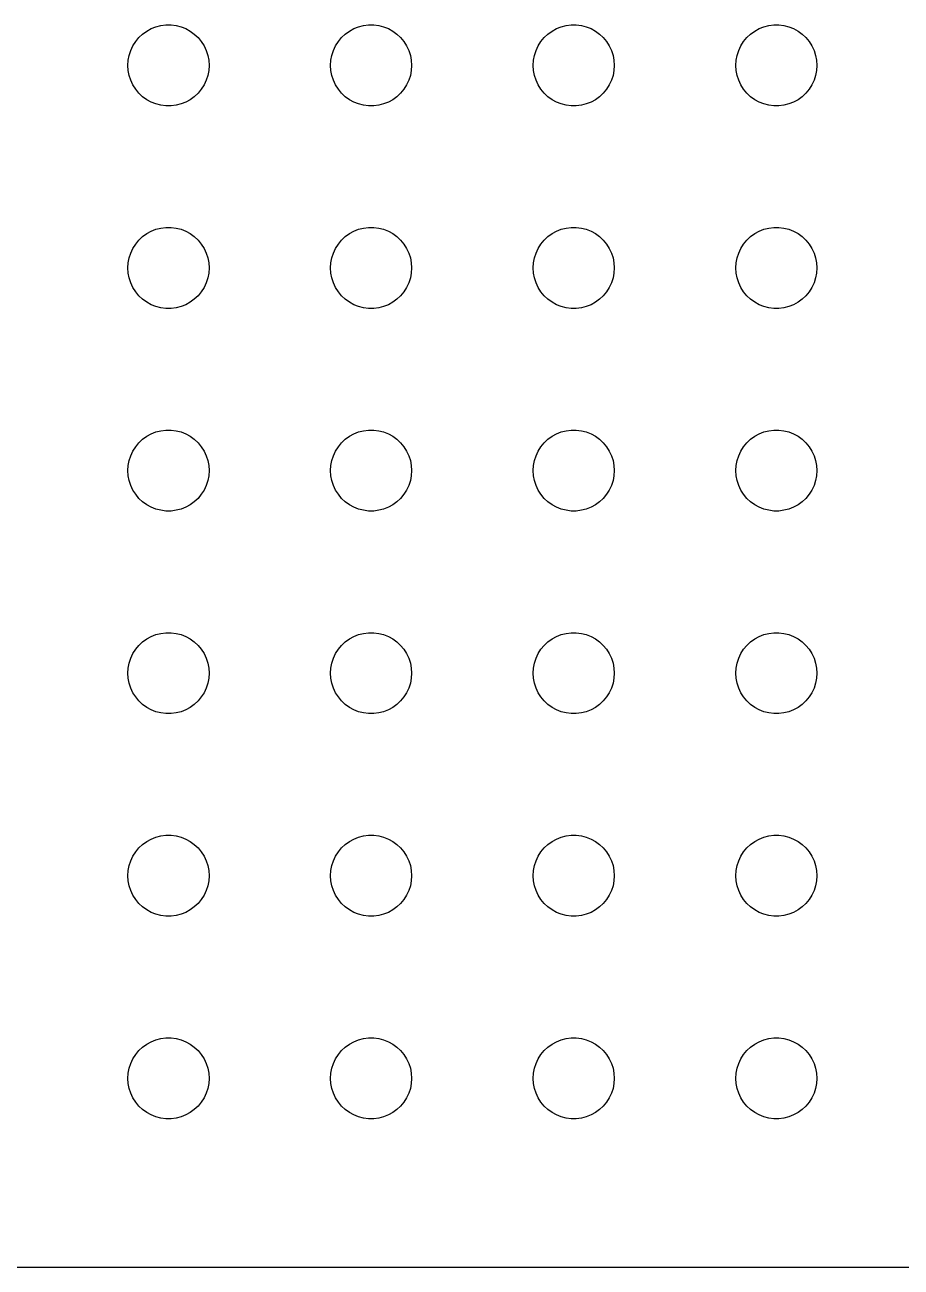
# Model space of a CAD drawing. Header units: metres. Extents: x -134 to 134, y 518 to 1078.
# Drawn here: x 32.18 to 64.62, y 974.01 to 1020 of the extents above; entities that cross this region are included whole.
import ezdxf

# ---------------------------------------------------------------- set-up
doc = ezdxf.new("R2010")
doc.units = ezdxf.units.M

msp = doc.modelspace()

# ---------------------------------------------------------------- linework, layer by layer
for p, q in [((36.4065, 1019.53), (36.5439, 1019.66)), ((36.5439, 1019.66), (36.6963, 1019.77)), ((36.6963, 1019.77), (36.8613, 1019.86)), ((36.8613, 1019.86), (37.0365, 1019.93)), ((37.0365, 1019.93), (37.2189, 1019.97)), ((37.2189, 1019.97), (37.4058, 1020)), ((37.4058, 1020), (37.5942, 1020)), ((37.5942, 1020), (37.7811, 1019.97)), ((37.7811, 1019.97), (37.9635, 1019.93)), ((37.9635, 1019.93), (38.1387, 1019.86)), ((38.1387, 1019.86), (38.3037, 1019.77)), ((38.3037, 1019.77), (38.4561, 1019.66)), ((38.4561, 1019.66), (38.5934, 1019.53)), ((43.9065, 1019.53), (44.0439, 1019.66)), ((44.0439, 1019.66), (44.1963, 1019.77)), ((44.1963, 1019.77), (44.3613, 1019.86)), ((44.3613, 1019.86), (44.5365, 1019.93)), ((44.5365, 1019.93), (44.7189, 1019.97)), ((44.7189, 1019.97), (44.9058, 1020)), ((44.9058, 1020), (45.0942, 1020)), ((45.0942, 1020), (45.2811, 1019.97)), ((45.2811, 1019.97), (45.4635, 1019.93)), ((45.4635, 1019.93), (45.6387, 1019.86)), ((45.6387, 1019.86), (45.8037, 1019.77)), ((45.8037, 1019.77), (45.9561, 1019.66)), ((45.9561, 1019.66), (46.0934, 1019.53)), ((51.4065, 1019.53), (51.5439, 1019.66)), ((51.5439, 1019.66), (51.6963, 1019.77)), ((51.6963, 1019.77), (51.8613, 1019.86)), ((51.8613, 1019.86), (52.0365, 1019.93)), ((52.0365, 1019.93), (52.2189, 1019.97)), ((52.2189, 1019.97), (52.4058, 1020)), ((52.4058, 1020), (52.5942, 1020)), ((52.5942, 1020), (52.7811, 1019.97)), ((52.7811, 1019.97), (52.9635, 1019.93)), ((52.9635, 1019.93), (53.1387, 1019.86)), ((53.1387, 1019.86), (53.3037, 1019.77)), ((53.3037, 1019.77), (53.4561, 1019.66)), ((53.4561, 1019.66), (53.5934, 1019.53)), ((58.9065, 1019.53), (59.0439, 1019.66)), ((59.0439, 1019.66), (59.1963, 1019.77)), ((59.1963, 1019.77), (59.3613, 1019.86)), ((59.3613, 1019.86), (59.5365, 1019.93)), ((59.5365, 1019.93), (59.7189, 1019.97)), ((59.7189, 1019.97), (59.9058, 1020)), ((59.9058, 1020), (60.0942, 1020)), ((60.0942, 1020), (60.2811, 1019.97)), ((60.2811, 1019.97), (60.4635, 1019.93)), ((60.4635, 1019.93), (60.6387, 1019.86)), ((60.6387, 1019.86), (60.8037, 1019.77)), ((60.8037, 1019.77), (60.9561, 1019.66)), ((60.9561, 1019.66), (61.0934, 1019.53)), ((36.1053, 1019.05), (36.1855, 1019.22)), ((36.1855, 1019.22), (36.2865, 1019.38)), ((36.2865, 1019.38), (36.4065, 1019.53)), ((38.5934, 1019.53), (38.7135, 1019.38)), ((38.7135, 1019.38), (38.8145, 1019.22)), ((38.8145, 1019.22), (38.8947, 1019.05)), ((43.6053, 1019.05), (43.6855, 1019.22)), ((43.6855, 1019.22), (43.7865, 1019.38)), ((43.7865, 1019.38), (43.9065, 1019.53)), ((46.0934, 1019.53), (46.2135, 1019.38)), ((46.2135, 1019.38), (46.3145, 1019.22)), ((46.3145, 1019.22), (46.3947, 1019.05)), ((51.1053, 1019.05), (51.1855, 1019.22)), ((51.1855, 1019.22), (51.2865, 1019.38)), ((51.2865, 1019.38), (51.4065, 1019.53)), ((53.5934, 1019.53), (53.7135, 1019.38)), ((53.7135, 1019.38), (53.8145, 1019.22)), ((53.8145, 1019.22), (53.8947, 1019.05)), ((58.6053, 1019.05), (58.6855, 1019.22)), ((58.6855, 1019.22), (58.7865, 1019.38)), ((58.7865, 1019.38), (58.9065, 1019.53)), ((61.0934, 1019.53), (61.2135, 1019.38)), ((61.2135, 1019.38), (61.3145, 1019.22)), ((61.3145, 1019.22), (61.3947, 1019.05)), ((36, 1018.5), (36.0118, 1018.69)), ((36.0118, 1018.69), (36.0471, 1018.87)), ((36.0471, 1018.87), (36.1053, 1019.05)), ((38.8947, 1019.05), (38.9529, 1018.87)), ((38.9529, 1018.87), (38.9882, 1018.69)), ((38.9882, 1018.69), (39, 1018.5)), ((43.5, 1018.5), (43.5118, 1018.69)), ((43.5118, 1018.69), (43.5471, 1018.87)), ((43.5471, 1018.87), (43.6053, 1019.05)), ((46.3947, 1019.05), (46.4529, 1018.87)), ((46.4529, 1018.87), (46.4882, 1018.69)), ((46.4882, 1018.69), (46.5, 1018.5)), ((51, 1018.5), (51.0118, 1018.69)), ((51.0118, 1018.69), (51.0471, 1018.87)), ((51.0471, 1018.87), (51.1053, 1019.05)), ((53.8947, 1019.05), (53.9529, 1018.87)), ((53.9529, 1018.87), (53.9882, 1018.69)), ((53.9882, 1018.69), (54, 1018.5)), ((58.5, 1018.5), (58.5118, 1018.69)), ((58.5118, 1018.69), (58.5471, 1018.87)), ((58.5471, 1018.87), (58.6053, 1019.05)), ((61.3947, 1019.05), (61.4529, 1018.87)), ((61.4529, 1018.87), (61.4882, 1018.69)), ((61.4882, 1018.69), (61.5, 1018.5)), ((36.0118, 1018.31), (36, 1018.5)), ((36.0471, 1018.13), (36.0118, 1018.31)), ((38.9882, 1018.31), (38.9529, 1018.13)), ((39, 1018.5), (38.9882, 1018.31)), ((43.5118, 1018.31), (43.5, 1018.5)), ((43.5471, 1018.13), (43.5118, 1018.31)), ((46.4882, 1018.31), (46.4529, 1018.13)), ((46.5, 1018.5), (46.4882, 1018.31)), ((51.0118, 1018.31), (51, 1018.5)), ((51.0471, 1018.13), (51.0118, 1018.31)), ((53.9882, 1018.31), (53.9529, 1018.13)), ((54, 1018.5), (53.9882, 1018.31)), ((58.5118, 1018.31), (58.5, 1018.5)), ((58.5471, 1018.13), (58.5118, 1018.31)), ((61.4882, 1018.31), (61.4529, 1018.13)), ((61.5, 1018.5), (61.4882, 1018.31)), ((36.1053, 1017.95), (36.0471, 1018.13)), ((36.1855, 1017.78), (36.1053, 1017.95)), ((36.2865, 1017.62), (36.1855, 1017.78)), ((38.8145, 1017.78), (38.7135, 1017.62)), ((38.8947, 1017.95), (38.8145, 1017.78)), ((38.9529, 1018.13), (38.8947, 1017.95)), ((43.6053, 1017.95), (43.5471, 1018.13)), ((43.6855, 1017.78), (43.6053, 1017.95)), ((43.7865, 1017.62), (43.6855, 1017.78)), ((46.3145, 1017.78), (46.2135, 1017.62)), ((46.3947, 1017.95), (46.3145, 1017.78)), ((46.4529, 1018.13), (46.3947, 1017.95)), ((51.1053, 1017.95), (51.0471, 1018.13)), ((51.1855, 1017.78), (51.1053, 1017.95)), ((51.2865, 1017.62), (51.1855, 1017.78)), ((53.8145, 1017.78), (53.7135, 1017.62)), ((53.8947, 1017.95), (53.8145, 1017.78)), ((53.9529, 1018.13), (53.8947, 1017.95)), ((58.6053, 1017.95), (58.5471, 1018.13)), ((58.6855, 1017.78), (58.6053, 1017.95)), ((58.7865, 1017.62), (58.6855, 1017.78)), ((61.3145, 1017.78), (61.2135, 1017.62)), ((61.3947, 1017.95), (61.3145, 1017.78)), ((61.4529, 1018.13), (61.3947, 1017.95)), ((36.4065, 1017.47), (36.2865, 1017.62)), ((36.5439, 1017.34), (36.4065, 1017.47)), ((36.6963, 1017.23), (36.5439, 1017.34)), ((38.4561, 1017.34), (38.3037, 1017.23)), ((38.5934, 1017.47), (38.4561, 1017.34)), ((38.7135, 1017.62), (38.5934, 1017.47)), ((43.9065, 1017.47), (43.7865, 1017.62)), ((44.0439, 1017.34), (43.9065, 1017.47)), ((44.1963, 1017.23), (44.0439, 1017.34)), ((45.9561, 1017.34), (45.8037, 1017.23)), ((46.0934, 1017.47), (45.9561, 1017.34)), ((46.2135, 1017.62), (46.0934, 1017.47)), ((51.4065, 1017.47), (51.2865, 1017.62)), ((51.5439, 1017.34), (51.4065, 1017.47)), ((51.6963, 1017.23), (51.5439, 1017.34)), ((53.4561, 1017.34), (53.3037, 1017.23)), ((53.5934, 1017.47), (53.4561, 1017.34)), ((53.7135, 1017.62), (53.5934, 1017.47)), ((58.9065, 1017.47), (58.7865, 1017.62)), ((59.0439, 1017.34), (58.9065, 1017.47)), ((59.1963, 1017.23), (59.0439, 1017.34)), ((60.9561, 1017.34), (60.8037, 1017.23)), ((61.0934, 1017.47), (60.9561, 1017.34)), ((61.2135, 1017.62), (61.0934, 1017.47)), ((36.8613, 1017.14), (36.6963, 1017.23)), ((37.0365, 1017.07), (36.8613, 1017.14)), ((37.2189, 1017.03), (37.0365, 1017.07)), ((37.4058, 1017), (37.2189, 1017.03)), ((37.5942, 1017), (37.4058, 1017)), ((37.7811, 1017.03), (37.5942, 1017)), ((37.9635, 1017.07), (37.7811, 1017.03)), ((38.1387, 1017.14), (37.9635, 1017.07)), ((38.3037, 1017.23), (38.1387, 1017.14)), ((44.3613, 1017.14), (44.1963, 1017.23)), ((44.5365, 1017.07), (44.3613, 1017.14)), ((44.7189, 1017.03), (44.5365, 1017.07)), ((44.9058, 1017), (44.7189, 1017.03)), ((45.0942, 1017), (44.9058, 1017)), ((45.2811, 1017.03), (45.0942, 1017)), ((45.4635, 1017.07), (45.2811, 1017.03)), ((45.6387, 1017.14), (45.4635, 1017.07)), ((45.8037, 1017.23), (45.6387, 1017.14)), ((51.8613, 1017.14), (51.6963, 1017.23)), ((52.0365, 1017.07), (51.8613, 1017.14)), ((52.2189, 1017.03), (52.0365, 1017.07)), ((52.4058, 1017), (52.2189, 1017.03)), ((52.5942, 1017), (52.4058, 1017)), ((52.7811, 1017.03), (52.5942, 1017)), ((52.9635, 1017.07), (52.7811, 1017.03)), ((53.1387, 1017.14), (52.9635, 1017.07)), ((53.3037, 1017.23), (53.1387, 1017.14)), ((59.3613, 1017.14), (59.1963, 1017.23)), ((59.5365, 1017.07), (59.3613, 1017.14)), ((59.7189, 1017.03), (59.5365, 1017.07)), ((59.9058, 1017), (59.7189, 1017.03)), ((60.0942, 1017), (59.9058, 1017)), ((60.2811, 1017.03), (60.0942, 1017)), ((60.4635, 1017.07), (60.2811, 1017.03)), ((60.6387, 1017.14), (60.4635, 1017.07)), ((60.8037, 1017.23), (60.6387, 1017.14)), ((36.5439, 1012.16), (36.6963, 1012.27)), ((36.6963, 1012.27), (36.8613, 1012.36)), ((36.8613, 1012.36), (37.0365, 1012.43)), ((37.0365, 1012.43), (37.2189, 1012.47)), ((37.2189, 1012.47), (37.4058, 1012.5)), ((37.4058, 1012.5), (37.5942, 1012.5)), ((37.5942, 1012.5), (37.7811, 1012.47)), ((37.7811, 1012.47), (37.9635, 1012.43)), ((37.9635, 1012.43), (38.1387, 1012.36)), ((38.1387, 1012.36), (38.3037, 1012.27)), ((38.3037, 1012.27), (38.4561, 1012.16)), ((44.0439, 1012.16), (44.1963, 1012.27)), ((44.1963, 1012.27), (44.3613, 1012.36)), ((44.3613, 1012.36), (44.5365, 1012.43)), ((44.5365, 1012.43), (44.7189, 1012.47)), ((44.7189, 1012.47), (44.9058, 1012.5)), ((44.9058, 1012.5), (45.0942, 1012.5)), ((45.0942, 1012.5), (45.2811, 1012.47)), ((45.2811, 1012.47), (45.4635, 1012.43)), ((45.4635, 1012.43), (45.6387, 1012.36)), ((45.6387, 1012.36), (45.8037, 1012.27)), ((45.8037, 1012.27), (45.9561, 1012.16)), ((51.5439, 1012.16), (51.6963, 1012.27)), ((51.6963, 1012.27), (51.8613, 1012.36)), ((51.8613, 1012.36), (52.0365, 1012.43)), ((52.0365, 1012.43), (52.2189, 1012.47)), ((52.2189, 1012.47), (52.4058, 1012.5)), ((52.4058, 1012.5), (52.5942, 1012.5)), ((52.5942, 1012.5), (52.7811, 1012.47)), ((52.7811, 1012.47), (52.9635, 1012.43)), ((52.9635, 1012.43), (53.1387, 1012.36)), ((53.1387, 1012.36), (53.3037, 1012.27)), ((53.3037, 1012.27), (53.4561, 1012.16)), ((59.0439, 1012.16), (59.1963, 1012.27)), ((59.1963, 1012.27), (59.3613, 1012.36)), ((59.3613, 1012.36), (59.5365, 1012.43)), ((59.5365, 1012.43), (59.7189, 1012.47)), ((59.7189, 1012.47), (59.9058, 1012.5)), ((59.9058, 1012.5), (60.0942, 1012.5)), ((60.0942, 1012.5), (60.2811, 1012.47)), ((60.2811, 1012.47), (60.4635, 1012.43)), ((60.4635, 1012.43), (60.6387, 1012.36)), ((60.6387, 1012.36), (60.8037, 1012.27)), ((60.8037, 1012.27), (60.9561, 1012.16)), ((36.1855, 1011.72), (36.2865, 1011.88)), ((36.2865, 1011.88), (36.4065, 1012.03)), ((36.4065, 1012.03), (36.5439, 1012.16)), ((38.4561, 1012.16), (38.5934, 1012.03)), ((38.5934, 1012.03), (38.7135, 1011.88)), ((38.7135, 1011.88), (38.8145, 1011.72)), ((43.6855, 1011.72), (43.7865, 1011.88)), ((43.7865, 1011.88), (43.9065, 1012.03)), ((43.9065, 1012.03), (44.0439, 1012.16)), ((45.9561, 1012.16), (46.0934, 1012.03)), ((46.0934, 1012.03), (46.2135, 1011.88)), ((46.2135, 1011.88), (46.3145, 1011.72)), ((51.1855, 1011.72), (51.2865, 1011.88)), ((51.2865, 1011.88), (51.4065, 1012.03)), ((51.4065, 1012.03), (51.5439, 1012.16)), ((53.4561, 1012.16), (53.5934, 1012.03)), ((53.5934, 1012.03), (53.7135, 1011.88)), ((53.7135, 1011.88), (53.8145, 1011.72)), ((58.6855, 1011.72), (58.7865, 1011.88)), ((58.7865, 1011.88), (58.9065, 1012.03)), ((58.9065, 1012.03), (59.0439, 1012.16)), ((60.9561, 1012.16), (61.0934, 1012.03)), ((61.0934, 1012.03), (61.2135, 1011.88)), ((61.2135, 1011.88), (61.3145, 1011.72)), ((36.0118, 1011.19), (36.0471, 1011.37)), ((36.0471, 1011.37), (36.1053, 1011.55)), ((36.1053, 1011.55), (36.1855, 1011.72)), ((38.8145, 1011.72), (38.8947, 1011.55)), ((38.8947, 1011.55), (38.9529, 1011.37)), ((38.9529, 1011.37), (38.9882, 1011.19)), ((43.5118, 1011.19), (43.5471, 1011.37)), ((43.5471, 1011.37), (43.6053, 1011.55)), ((43.6053, 1011.55), (43.6855, 1011.72)), ((46.3145, 1011.72), (46.3947, 1011.55)), ((46.3947, 1011.55), (46.4529, 1011.37)), ((46.4529, 1011.37), (46.4882, 1011.19)), ((51.0118, 1011.19), (51.0471, 1011.37)), ((51.0471, 1011.37), (51.1053, 1011.55)), ((51.1053, 1011.55), (51.1855, 1011.72)), ((53.8145, 1011.72), (53.8947, 1011.55)), ((53.8947, 1011.55), (53.9529, 1011.37)), ((53.9529, 1011.37), (53.9882, 1011.19)), ((58.5118, 1011.19), (58.5471, 1011.37)), ((58.5471, 1011.37), (58.6053, 1011.55)), ((58.6053, 1011.55), (58.6855, 1011.72)), ((61.3145, 1011.72), (61.3947, 1011.55)), ((61.3947, 1011.55), (61.4529, 1011.37)), ((61.4529, 1011.37), (61.4882, 1011.19)), ((36, 1011), (36.0118, 1011.19)), ((36.0118, 1010.81), (36, 1011)), ((38.9882, 1011.19), (39, 1011)), ((39, 1011), (38.9882, 1010.81)), ((43.5, 1011), (43.5118, 1011.19)), ((43.5118, 1010.81), (43.5, 1011)), ((46.4882, 1011.19), (46.5, 1011)), ((46.5, 1011), (46.4882, 1010.81)), ((51, 1011), (51.0118, 1011.19)), ((51.0118, 1010.81), (51, 1011)), ((53.9882, 1011.19), (54, 1011)), ((54, 1011), (53.9882, 1010.81)), ((58.5, 1011), (58.5118, 1011.19)), ((58.5118, 1010.81), (58.5, 1011)), ((61.4882, 1011.19), (61.5, 1011)), ((61.5, 1011), (61.4882, 1010.81)), ((36.0471, 1010.63), (36.0118, 1010.81)), ((36.1053, 1010.45), (36.0471, 1010.63)), ((36.1855, 1010.28), (36.1053, 1010.45)), ((38.8947, 1010.45), (38.8145, 1010.28)), ((38.9529, 1010.63), (38.8947, 1010.45)), ((38.9882, 1010.81), (38.9529, 1010.63)), ((43.5471, 1010.63), (43.5118, 1010.81)), ((43.6053, 1010.45), (43.5471, 1010.63)), ((43.6855, 1010.28), (43.6053, 1010.45)), ((46.3947, 1010.45), (46.3145, 1010.28)), ((46.4529, 1010.63), (46.3947, 1010.45)), ((46.4882, 1010.81), (46.4529, 1010.63)), ((51.0471, 1010.63), (51.0118, 1010.81)), ((51.1053, 1010.45), (51.0471, 1010.63)), ((51.1855, 1010.28), (51.1053, 1010.45)), ((53.8947, 1010.45), (53.8145, 1010.28)), ((53.9529, 1010.63), (53.8947, 1010.45)), ((53.9882, 1010.81), (53.9529, 1010.63)), ((58.5471, 1010.63), (58.5118, 1010.81)), ((58.6053, 1010.45), (58.5471, 1010.63)), ((58.6855, 1010.28), (58.6053, 1010.45)), ((61.3947, 1010.45), (61.3145, 1010.28)), ((61.4529, 1010.63), (61.3947, 1010.45)), ((61.4882, 1010.81), (61.4529, 1010.63)), ((36.2865, 1010.12), (36.1855, 1010.28)), ((36.4065, 1009.97), (36.2865, 1010.12)), ((36.5439, 1009.84), (36.4065, 1009.97)), ((38.5934, 1009.97), (38.4561, 1009.84)), ((38.7135, 1010.12), (38.5934, 1009.97)), ((38.8145, 1010.28), (38.7135, 1010.12)), ((43.7865, 1010.12), (43.6855, 1010.28)), ((43.9065, 1009.97), (43.7865, 1010.12)), ((44.0439, 1009.84), (43.9065, 1009.97)), ((46.0934, 1009.97), (45.9561, 1009.84)), ((46.2135, 1010.12), (46.0934, 1009.97)), ((46.3145, 1010.28), (46.2135, 1010.12)), ((51.2865, 1010.12), (51.1855, 1010.28)), ((51.4065, 1009.97), (51.2865, 1010.12)), ((51.5439, 1009.84), (51.4065, 1009.97)), ((53.5934, 1009.97), (53.4561, 1009.84)), ((53.7135, 1010.12), (53.5934, 1009.97)), ((53.8145, 1010.28), (53.7135, 1010.12)), ((58.7865, 1010.12), (58.6855, 1010.28)), ((58.9065, 1009.97), (58.7865, 1010.12)), ((59.0439, 1009.84), (58.9065, 1009.97)), ((61.0934, 1009.97), (60.9561, 1009.84)), ((61.2135, 1010.12), (61.0934, 1009.97)), ((61.3145, 1010.28), (61.2135, 1010.12)), ((36.6963, 1009.73), (36.5439, 1009.84)), ((36.8613, 1009.64), (36.6963, 1009.73)), ((37.0365, 1009.57), (36.8613, 1009.64)), ((37.2189, 1009.53), (37.0365, 1009.57)), ((37.4058, 1009.5), (37.2189, 1009.53)), ((37.5942, 1009.5), (37.4058, 1009.5)), ((37.7811, 1009.53), (37.5942, 1009.5)), ((37.9635, 1009.57), (37.7811, 1009.53)), ((38.1387, 1009.64), (37.9635, 1009.57)), ((38.3037, 1009.73), (38.1387, 1009.64)), ((38.4561, 1009.84), (38.3037, 1009.73)), ((44.1963, 1009.73), (44.0439, 1009.84)), ((44.3613, 1009.64), (44.1963, 1009.73)), ((44.5365, 1009.57), (44.3613, 1009.64)), ((44.7189, 1009.53), (44.5365, 1009.57)), ((44.9058, 1009.5), (44.7189, 1009.53)), ((45.0942, 1009.5), (44.9058, 1009.5)), ((45.2811, 1009.53), (45.0942, 1009.5)), ((45.4635, 1009.57), (45.2811, 1009.53)), ((45.6387, 1009.64), (45.4635, 1009.57)), ((45.8037, 1009.73), (45.6387, 1009.64)), ((45.9561, 1009.84), (45.8037, 1009.73)), ((51.6963, 1009.73), (51.5439, 1009.84)), ((51.8613, 1009.64), (51.6963, 1009.73)), ((52.0365, 1009.57), (51.8613, 1009.64)), ((52.2189, 1009.53), (52.0365, 1009.57)), ((52.4058, 1009.5), (52.2189, 1009.53)), ((52.5942, 1009.5), (52.4058, 1009.5)), ((52.7811, 1009.53), (52.5942, 1009.5)), ((52.9635, 1009.57), (52.7811, 1009.53)), ((53.1387, 1009.64), (52.9635, 1009.57)), ((53.3037, 1009.73), (53.1387, 1009.64)), ((53.4561, 1009.84), (53.3037, 1009.73)), ((59.1963, 1009.73), (59.0439, 1009.84)), ((59.3613, 1009.64), (59.1963, 1009.73)), ((59.5365, 1009.57), (59.3613, 1009.64)), ((59.7189, 1009.53), (59.5365, 1009.57)), ((59.9058, 1009.5), (59.7189, 1009.53)), ((60.0942, 1009.5), (59.9058, 1009.5)), ((60.2811, 1009.53), (60.0942, 1009.5)), ((60.4635, 1009.57), (60.2811, 1009.53)), ((60.6387, 1009.64), (60.4635, 1009.57)), ((60.8037, 1009.73), (60.6387, 1009.64)), ((60.9561, 1009.84), (60.8037, 1009.73)), ((36.8613, 1004.86), (37.0365, 1004.93)), ((37.0365, 1004.93), (37.2189, 1004.97)), ((37.2189, 1004.97), (37.4058, 1005)), ((37.4058, 1005), (37.5942, 1005)), ((37.5942, 1005), (37.7811, 1004.97)), ((37.7811, 1004.97), (37.9635, 1004.93)), ((37.9635, 1004.93), (38.1387, 1004.86)), ((44.3613, 1004.86), (44.5365, 1004.93)), ((44.5365, 1004.93), (44.7189, 1004.97)), ((44.7189, 1004.97), (44.9058, 1005)), ((44.9058, 1005), (45.0942, 1005)), ((45.0942, 1005), (45.2811, 1004.97)), ((45.2811, 1004.97), (45.4635, 1004.93)), ((45.4635, 1004.93), (45.6387, 1004.86)), ((51.8613, 1004.86), (52.0365, 1004.93)), ((52.0365, 1004.93), (52.2189, 1004.97)), ((52.2189, 1004.97), (52.4058, 1005)), ((52.4058, 1005), (52.5942, 1005)), ((52.5942, 1005), (52.7811, 1004.97)), ((52.7811, 1004.97), (52.9635, 1004.93)), ((52.9635, 1004.93), (53.1387, 1004.86)), ((59.3613, 1004.86), (59.5365, 1004.93)), ((59.5365, 1004.93), (59.7189, 1004.97)), ((59.7189, 1004.97), (59.9058, 1005)), ((59.9058, 1005), (60.0942, 1005)), ((60.0942, 1005), (60.2811, 1004.97)), ((60.2811, 1004.97), (60.4635, 1004.93)), ((60.4635, 1004.93), (60.6387, 1004.86)), ((36.2865, 1004.38), (36.4065, 1004.53)), ((36.4065, 1004.53), (36.5439, 1004.66)), ((36.5439, 1004.66), (36.6963, 1004.77)), ((36.6963, 1004.77), (36.8613, 1004.86)), ((38.1387, 1004.86), (38.3037, 1004.77)), ((38.3037, 1004.77), (38.4561, 1004.66)), ((38.4561, 1004.66), (38.5934, 1004.53)), ((38.5934, 1004.53), (38.7135, 1004.38)), ((43.7865, 1004.38), (43.9065, 1004.53)), ((43.9065, 1004.53), (44.0439, 1004.66)), ((44.0439, 1004.66), (44.1963, 1004.77)), ((44.1963, 1004.77), (44.3613, 1004.86)), ((45.6387, 1004.86), (45.8037, 1004.77)), ((45.8037, 1004.77), (45.9561, 1004.66)), ((45.9561, 1004.66), (46.0934, 1004.53)), ((46.0934, 1004.53), (46.2135, 1004.38)), ((51.2865, 1004.38), (51.4065, 1004.53)), ((51.4065, 1004.53), (51.5439, 1004.66)), ((51.5439, 1004.66), (51.6963, 1004.77)), ((51.6963, 1004.77), (51.8613, 1004.86)), ((53.1387, 1004.86), (53.3037, 1004.77)), ((53.3037, 1004.77), (53.4561, 1004.66)), ((53.4561, 1004.66), (53.5934, 1004.53)), ((53.5934, 1004.53), (53.7135, 1004.38)), ((58.7865, 1004.38), (58.9065, 1004.53)), ((58.9065, 1004.53), (59.0439, 1004.66)), ((59.0439, 1004.66), (59.1963, 1004.77)), ((59.1963, 1004.77), (59.3613, 1004.86)), ((60.6387, 1004.86), (60.8037, 1004.77)), ((60.8037, 1004.77), (60.9561, 1004.66)), ((60.9561, 1004.66), (61.0934, 1004.53)), ((61.0934, 1004.53), (61.2135, 1004.38)), ((36.0471, 1003.87), (36.1053, 1004.05)), ((36.1053, 1004.05), (36.1855, 1004.22)), ((36.1855, 1004.22), (36.2865, 1004.38)), ((38.7135, 1004.38), (38.8145, 1004.22)), ((38.8145, 1004.22), (38.8947, 1004.05)), ((38.8947, 1004.05), (38.9529, 1003.87)), ((43.5471, 1003.87), (43.6053, 1004.05)), ((43.6053, 1004.05), (43.6855, 1004.22)), ((43.6855, 1004.22), (43.7865, 1004.38)), ((46.2135, 1004.38), (46.3145, 1004.22)), ((46.3145, 1004.22), (46.3947, 1004.05)), ((46.3947, 1004.05), (46.4529, 1003.87)), ((51.0471, 1003.87), (51.1053, 1004.05)), ((51.1053, 1004.05), (51.1855, 1004.22)), ((51.1855, 1004.22), (51.2865, 1004.38)), ((53.7135, 1004.38), (53.8145, 1004.22)), ((53.8145, 1004.22), (53.8947, 1004.05)), ((53.8947, 1004.05), (53.9529, 1003.87)), ((58.5471, 1003.87), (58.6053, 1004.05)), ((58.6053, 1004.05), (58.6855, 1004.22)), ((58.6855, 1004.22), (58.7865, 1004.38)), ((61.2135, 1004.38), (61.3145, 1004.22)), ((61.3145, 1004.22), (61.3947, 1004.05)), ((61.3947, 1004.05), (61.4529, 1003.87)), ((36, 1003.5), (36.0118, 1003.69)), ((36.0118, 1003.69), (36.0471, 1003.87)), ((38.9529, 1003.87), (38.9882, 1003.69)), ((38.9882, 1003.69), (39, 1003.5)), ((43.5, 1003.5), (43.5118, 1003.69)), ((43.5118, 1003.69), (43.5471, 1003.87)), ((46.4529, 1003.87), (46.4882, 1003.69)), ((46.4882, 1003.69), (46.5, 1003.5)), ((51, 1003.5), (51.0118, 1003.69)), ((51.0118, 1003.69), (51.0471, 1003.87)), ((53.9529, 1003.87), (53.9882, 1003.69)), ((53.9882, 1003.69), (54, 1003.5)), ((58.5, 1003.5), (58.5118, 1003.69)), ((58.5118, 1003.69), (58.5471, 1003.87)), ((61.4529, 1003.87), (61.4882, 1003.69)), ((61.4882, 1003.69), (61.5, 1003.5)), ((36.0118, 1003.31), (36, 1003.5)), ((36.0471, 1003.13), (36.0118, 1003.31)), ((36.1053, 1002.95), (36.0471, 1003.13)), ((38.9529, 1003.13), (38.8947, 1002.95)), ((38.9882, 1003.31), (38.9529, 1003.13)), ((39, 1003.5), (38.9882, 1003.31)), ((43.5118, 1003.31), (43.5, 1003.5)), ((43.5471, 1003.13), (43.5118, 1003.31)), ((43.6053, 1002.95), (43.5471, 1003.13)), ((46.4529, 1003.13), (46.3947, 1002.95)), ((46.4882, 1003.31), (46.4529, 1003.13)), ((46.5, 1003.5), (46.4882, 1003.31)), ((51.0118, 1003.31), (51, 1003.5)), ((51.0471, 1003.13), (51.0118, 1003.31)), ((51.1053, 1002.95), (51.0471, 1003.13)), ((53.9529, 1003.13), (53.8947, 1002.95)), ((53.9882, 1003.31), (53.9529, 1003.13)), ((54, 1003.5), (53.9882, 1003.31)), ((58.5118, 1003.31), (58.5, 1003.5)), ((58.5471, 1003.13), (58.5118, 1003.31)), ((58.6053, 1002.95), (58.5471, 1003.13)), ((61.4529, 1003.13), (61.3947, 1002.95)), ((61.4882, 1003.31), (61.4529, 1003.13)), ((61.5, 1003.5), (61.4882, 1003.31)), ((36.1855, 1002.78), (36.1053, 1002.95)), ((36.2865, 1002.62), (36.1855, 1002.78)), ((36.4065, 1002.47), (36.2865, 1002.62)), ((38.7135, 1002.62), (38.5934, 1002.47)), ((38.8145, 1002.78), (38.7135, 1002.62)), ((38.8947, 1002.95), (38.8145, 1002.78)), ((43.6855, 1002.78), (43.6053, 1002.95)), ((43.7865, 1002.62), (43.6855, 1002.78)), ((43.9065, 1002.47), (43.7865, 1002.62)), ((46.2135, 1002.62), (46.0934, 1002.47)), ((46.3145, 1002.78), (46.2135, 1002.62)), ((46.3947, 1002.95), (46.3145, 1002.78)), ((51.1855, 1002.78), (51.1053, 1002.95)), ((51.2865, 1002.62), (51.1855, 1002.78)), ((51.4065, 1002.47), (51.2865, 1002.62)), ((53.7135, 1002.62), (53.5934, 1002.47)), ((53.8145, 1002.78), (53.7135, 1002.62)), ((53.8947, 1002.95), (53.8145, 1002.78)), ((58.6855, 1002.78), (58.6053, 1002.95)), ((58.7865, 1002.62), (58.6855, 1002.78)), ((58.9065, 1002.47), (58.7865, 1002.62)), ((61.2135, 1002.62), (61.0934, 1002.47)), ((61.3145, 1002.78), (61.2135, 1002.62)), ((61.3947, 1002.95), (61.3145, 1002.78)), ((36.5439, 1002.34), (36.4065, 1002.47)), ((36.6963, 1002.23), (36.5439, 1002.34)), ((36.8613, 1002.14), (36.6963, 1002.23)), ((37.0365, 1002.07), (36.8613, 1002.14)), ((38.1387, 1002.14), (37.9635, 1002.07)), ((38.3037, 1002.23), (38.1387, 1002.14)), ((38.4561, 1002.34), (38.3037, 1002.23)), ((38.5934, 1002.47), (38.4561, 1002.34)), ((44.0439, 1002.34), (43.9065, 1002.47)), ((44.1963, 1002.23), (44.0439, 1002.34)), ((44.3613, 1002.14), (44.1963, 1002.23)), ((44.5365, 1002.07), (44.3613, 1002.14)), ((45.6387, 1002.14), (45.4635, 1002.07)), ((45.8037, 1002.23), (45.6387, 1002.14)), ((45.9561, 1002.34), (45.8037, 1002.23)), ((46.0934, 1002.47), (45.9561, 1002.34)), ((51.5439, 1002.34), (51.4065, 1002.47)), ((51.6963, 1002.23), (51.5439, 1002.34)), ((51.8613, 1002.14), (51.6963, 1002.23)), ((52.0365, 1002.07), (51.8613, 1002.14)), ((53.1387, 1002.14), (52.9635, 1002.07)), ((53.3037, 1002.23), (53.1387, 1002.14)), ((53.4561, 1002.34), (53.3037, 1002.23)), ((53.5934, 1002.47), (53.4561, 1002.34)), ((59.0439, 1002.34), (58.9065, 1002.47)), ((59.1963, 1002.23), (59.0439, 1002.34)), ((59.3613, 1002.14), (59.1963, 1002.23)), ((59.5365, 1002.07), (59.3613, 1002.14)), ((60.6387, 1002.14), (60.4635, 1002.07)), ((60.8037, 1002.23), (60.6387, 1002.14)), ((60.9561, 1002.34), (60.8037, 1002.23)), ((61.0934, 1002.47), (60.9561, 1002.34)), ((37.2189, 1002.03), (37.0365, 1002.07)), ((37.4058, 1002), (37.2189, 1002.03)), ((37.5942, 1002), (37.4058, 1002)), ((37.7811, 1002.03), (37.5942, 1002)), ((37.9635, 1002.07), (37.7811, 1002.03)), ((44.7189, 1002.03), (44.5365, 1002.07)), ((44.9058, 1002), (44.7189, 1002.03)), ((45.0942, 1002), (44.9058, 1002)), ((45.2811, 1002.03), (45.0942, 1002)), ((45.4635, 1002.07), (45.2811, 1002.03)), ((52.2189, 1002.03), (52.0365, 1002.07)), ((52.4058, 1002), (52.2189, 1002.03)), ((52.5942, 1002), (52.4058, 1002)), ((52.7811, 1002.03), (52.5942, 1002)), ((52.9635, 1002.07), (52.7811, 1002.03)), ((59.7189, 1002.03), (59.5365, 1002.07)), ((59.9058, 1002), (59.7189, 1002.03)), ((60.0942, 1002), (59.9058, 1002)), ((60.2811, 1002.03), (60.0942, 1002)), ((60.4635, 1002.07), (60.2811, 1002.03)), ((36.4065, 997.027), (36.5439, 997.156)), ((36.5439, 997.156), (36.6963, 997.266)), ((36.6963, 997.266), (36.8613, 997.357)), ((36.8613, 997.357), (37.0365, 997.427)), ((37.0365, 997.427), (37.2189, 997.473)), ((37.2189, 997.473), (37.4058, 997.497)), ((37.4058, 997.497), (37.5942, 997.497)), ((37.5942, 997.497), (37.7811, 997.473)), ((37.7811, 997.473), (37.9635, 997.427)), ((37.9635, 997.427), (38.1387, 997.357)), ((38.1387, 997.357), (38.3037, 997.266)), ((38.3037, 997.266), (38.4561, 997.156)), ((38.4561, 997.156), (38.5934, 997.027)), ((43.9065, 997.027), (44.0439, 997.156)), ((44.0439, 997.156), (44.1963, 997.266)), ((44.1963, 997.266), (44.3613, 997.357)), ((44.3613, 997.357), (44.5365, 997.427)), ((44.5365, 997.427), (44.7189, 997.473)), ((44.7189, 997.473), (44.9058, 997.497)), ((44.9058, 997.497), (45.0942, 997.497)), ((45.0942, 997.497), (45.2811, 997.473)), ((45.2811, 997.473), (45.4635, 997.427)), ((45.4635, 997.427), (45.6387, 997.357)), ((45.6387, 997.357), (45.8037, 997.266)), ((45.8037, 997.266), (45.9561, 997.156)), ((45.9561, 997.156), (46.0934, 997.027)), ((51.4065, 997.027), (51.5439, 997.156)), ((51.5439, 997.156), (51.6963, 997.266)), ((51.6963, 997.266), (51.8613, 997.357)), ((51.8613, 997.357), (52.0365, 997.427)), ((52.0365, 997.427), (52.2189, 997.473)), ((52.2189, 997.473), (52.4058, 997.497)), ((52.4058, 997.497), (52.5942, 997.497)), ((52.5942, 997.497), (52.7811, 997.473)), ((52.7811, 997.473), (52.9635, 997.427)), ((52.9635, 997.427), (53.1387, 997.357)), ((53.1387, 997.357), (53.3037, 997.266)), ((53.3037, 997.266), (53.4561, 997.156)), ((53.4561, 997.156), (53.5934, 997.027)), ((58.9065, 997.027), (59.0439, 997.156)), ((59.0439, 997.156), (59.1963, 997.266)), ((59.1963, 997.266), (59.3613, 997.357)), ((59.3613, 997.357), (59.5365, 997.427)), ((59.5365, 997.427), (59.7189, 997.473)), ((59.7189, 997.473), (59.9058, 997.497)), ((59.9058, 997.497), (60.0942, 997.497)), ((60.0942, 997.497), (60.2811, 997.473)), ((60.2811, 997.473), (60.4635, 997.427)), ((60.4635, 997.427), (60.6387, 997.357)), ((60.6387, 997.357), (60.8037, 997.266)), ((60.8037, 997.266), (60.9561, 997.156)), ((60.9561, 997.156), (61.0934, 997.027)), ((36.1053, 996.552), (36.1855, 996.723)), ((36.1855, 996.723), (36.2865, 996.882)), ((36.2865, 996.882), (36.4065, 997.027)), ((38.5934, 997.027), (38.7135, 996.882)), ((38.7135, 996.882), (38.8145, 996.723)), ((38.8145, 996.723), (38.8947, 996.552)), ((43.6053, 996.552), (43.6855, 996.723)), ((43.6855, 996.723), (43.7865, 996.882)), ((43.7865, 996.882), (43.9065, 997.027)), ((46.0934, 997.027), (46.2135, 996.882)), ((46.2135, 996.882), (46.3145, 996.723)), ((46.3145, 996.723), (46.3947, 996.552)), ((51.1053, 996.552), (51.1855, 996.723)), ((51.1855, 996.723), (51.2865, 996.882)), ((51.2865, 996.882), (51.4065, 997.027)), ((53.5934, 997.027), (53.7135, 996.882)), ((53.7135, 996.882), (53.8145, 996.723)), ((53.8145, 996.723), (53.8947, 996.552)), ((58.6053, 996.552), (58.6855, 996.723)), ((58.6855, 996.723), (58.7865, 996.882)), ((58.7865, 996.882), (58.9065, 997.027)), ((61.0934, 997.027), (61.2135, 996.882)), ((61.2135, 996.882), (61.3145, 996.723)), ((61.3145, 996.723), (61.3947, 996.552)), ((36, 996), (36.0118, 996.188)), ((36.0118, 996.188), (36.0471, 996.373)), ((36.0471, 996.373), (36.1053, 996.552)), ((38.8947, 996.552), (38.9529, 996.373)), ((38.9529, 996.373), (38.9882, 996.188)), ((38.9882, 996.188), (39, 996)), ((43.5, 996), (43.5118, 996.188)), ((43.5118, 996.188), (43.5471, 996.373)), ((43.5471, 996.373), (43.6053, 996.552)), ((46.3947, 996.552), (46.4529, 996.373)), ((46.4529, 996.373), (46.4882, 996.188)), ((46.4882, 996.188), (46.5, 996)), ((51, 996), (51.0118, 996.188)), ((51.0118, 996.188), (51.0471, 996.373)), ((51.0471, 996.373), (51.1053, 996.552)), ((53.8947, 996.552), (53.9529, 996.373)), ((53.9529, 996.373), (53.9882, 996.188)), ((53.9882, 996.188), (54, 996)), ((58.5, 996), (58.5118, 996.188)), ((58.5118, 996.188), (58.5471, 996.373)), ((58.5471, 996.373), (58.6053, 996.552)), ((61.3947, 996.552), (61.4529, 996.373)), ((61.4529, 996.373), (61.4882, 996.188)), ((61.4882, 996.188), (61.5, 996)), ((36.0118, 995.812), (36, 996)), ((36.0471, 995.627), (36.0118, 995.812)), ((38.9882, 995.812), (38.9529, 995.627)), ((39, 996), (38.9882, 995.812)), ((43.5118, 995.812), (43.5, 996)), ((43.5471, 995.627), (43.5118, 995.812)), ((46.4882, 995.812), (46.4529, 995.627)), ((46.5, 996), (46.4882, 995.812)), ((51.0118, 995.812), (51, 996)), ((51.0471, 995.627), (51.0118, 995.812)), ((53.9882, 995.812), (53.9529, 995.627)), ((54, 996), (53.9882, 995.812)), ((58.5118, 995.812), (58.5, 996)), ((58.5471, 995.627), (58.5118, 995.812)), ((61.4882, 995.812), (61.4529, 995.627)), ((61.5, 996), (61.4882, 995.812)), ((36.1053, 995.448), (36.0471, 995.627)), ((36.1855, 995.277), (36.1053, 995.448)), ((36.2865, 995.118), (36.1855, 995.277)), ((38.8145, 995.277), (38.7135, 995.118)), ((38.8947, 995.448), (38.8145, 995.277)), ((38.9529, 995.627), (38.8947, 995.448)), ((43.6053, 995.448), (43.5471, 995.627)), ((43.6855, 995.277), (43.6053, 995.448)), ((43.7865, 995.118), (43.6855, 995.277)), ((46.3145, 995.277), (46.2135, 995.118)), ((46.3947, 995.448), (46.3145, 995.277)), ((46.4529, 995.627), (46.3947, 995.448)), ((51.1053, 995.448), (51.0471, 995.627)), ((51.1855, 995.277), (51.1053, 995.448)), ((51.2865, 995.118), (51.1855, 995.277)), ((53.8145, 995.277), (53.7135, 995.118)), ((53.8947, 995.448), (53.8145, 995.277)), ((53.9529, 995.627), (53.8947, 995.448)), ((58.6053, 995.448), (58.5471, 995.627)), ((58.6855, 995.277), (58.6053, 995.448)), ((58.7865, 995.118), (58.6855, 995.277)), ((61.3145, 995.277), (61.2135, 995.118)), ((61.3947, 995.448), (61.3145, 995.277)), ((61.4529, 995.627), (61.3947, 995.448)), ((36.4065, 994.973), (36.2865, 995.118)), ((36.5439, 994.844), (36.4065, 994.973)), ((36.6963, 994.734), (36.5439, 994.844)), ((38.4561, 994.844), (38.3037, 994.734)), ((38.5934, 994.973), (38.4561, 994.844)), ((38.7135, 995.118), (38.5934, 994.973)), ((43.9065, 994.973), (43.7865, 995.118)), ((44.0439, 994.844), (43.9065, 994.973)), ((44.1963, 994.734), (44.0439, 994.844)), ((45.9561, 994.844), (45.8037, 994.734)), ((46.0934, 994.973), (45.9561, 994.844)), ((46.2135, 995.118), (46.0934, 994.973)), ((51.4065, 994.973), (51.2865, 995.118)), ((51.5439, 994.844), (51.4065, 994.973)), ((51.6963, 994.734), (51.5439, 994.844)), ((53.4561, 994.844), (53.3037, 994.734)), ((53.5934, 994.973), (53.4561, 994.844)), ((53.7135, 995.118), (53.5934, 994.973)), ((58.9065, 994.973), (58.7865, 995.118)), ((59.0439, 994.844), (58.9065, 994.973)), ((59.1963, 994.734), (59.0439, 994.844)), ((60.9561, 994.844), (60.8037, 994.734)), ((61.0934, 994.973), (60.9561, 994.844)), ((61.2135, 995.118), (61.0934, 994.973)), ((36.8613, 994.643), (36.6963, 994.734)), ((37.0365, 994.573), (36.8613, 994.643)), ((37.2189, 994.527), (37.0365, 994.573)), ((37.4058, 994.503), (37.2189, 994.527)), ((37.5942, 994.503), (37.4058, 994.503)), ((37.7811, 994.527), (37.5942, 994.503)), ((37.9635, 994.573), (37.7811, 994.527)), ((38.1387, 994.643), (37.9635, 994.573)), ((38.3037, 994.734), (38.1387, 994.643)), ((44.3613, 994.643), (44.1963, 994.734)), ((44.5365, 994.573), (44.3613, 994.643)), ((44.7189, 994.527), (44.5365, 994.573)), ((44.9058, 994.503), (44.7189, 994.527)), ((45.0942, 994.503), (44.9058, 994.503)), ((45.2811, 994.527), (45.0942, 994.503)), ((45.4635, 994.573), (45.2811, 994.527)), ((45.6387, 994.643), (45.4635, 994.573)), ((45.8037, 994.734), (45.6387, 994.643)), ((51.8613, 994.643), (51.6963, 994.734)), ((52.0365, 994.573), (51.8613, 994.643)), ((52.2189, 994.527), (52.0365, 994.573)), ((52.4058, 994.503), (52.2189, 994.527)), ((52.5942, 994.503), (52.4058, 994.503)), ((52.7811, 994.527), (52.5942, 994.503)), ((52.9635, 994.573), (52.7811, 994.527)), ((53.1387, 994.643), (52.9635, 994.573)), ((53.3037, 994.734), (53.1387, 994.643)), ((59.3613, 994.643), (59.1963, 994.734)), ((59.5365, 994.573), (59.3613, 994.643)), ((59.7189, 994.527), (59.5365, 994.573)), ((59.9058, 994.503), (59.7189, 994.527)), ((60.0942, 994.503), (59.9058, 994.503)), ((60.2811, 994.527), (60.0942, 994.503)), ((60.4635, 994.573), (60.2811, 994.527)), ((60.6387, 994.643), (60.4635, 994.573)), ((60.8037, 994.734), (60.6387, 994.643)), ((36.5439, 989.656), (36.6963, 989.766)), ((36.6963, 989.766), (36.8613, 989.857)), ((36.8613, 989.857), (37.0365, 989.927)), ((37.0365, 989.927), (37.2189, 989.973)), ((37.2189, 989.973), (37.4058, 989.997)), ((37.4058, 989.997), (37.5942, 989.997)), ((37.5942, 989.997), (37.7811, 989.973)), ((37.7811, 989.973), (37.9635, 989.927)), ((37.9635, 989.927), (38.1387, 989.857)), ((38.1387, 989.857), (38.3037, 989.766)), ((38.3037, 989.766), (38.4561, 989.656)), ((44.0439, 989.656), (44.1963, 989.766)), ((44.1963, 989.766), (44.3613, 989.857)), ((44.3613, 989.857), (44.5365, 989.927)), ((44.5365, 989.927), (44.7189, 989.973)), ((44.7189, 989.973), (44.9058, 989.997)), ((44.9058, 989.997), (45.0942, 989.997)), ((45.0942, 989.997), (45.2811, 989.973)), ((45.2811, 989.973), (45.4635, 989.927)), ((45.4635, 989.927), (45.6387, 989.857)), ((45.6387, 989.857), (45.8037, 989.766)), ((45.8037, 989.766), (45.9561, 989.656)), ((51.5439, 989.656), (51.6963, 989.766)), ((51.6963, 989.766), (51.8613, 989.857)), ((51.8613, 989.857), (52.0365, 989.927)), ((52.0365, 989.927), (52.2189, 989.973)), ((52.2189, 989.973), (52.4058, 989.997)), ((52.4058, 989.997), (52.5942, 989.997)), ((52.5942, 989.997), (52.7811, 989.973)), ((52.7811, 989.973), (52.9635, 989.927)), ((52.9635, 989.927), (53.1387, 989.857)), ((53.1387, 989.857), (53.3037, 989.766)), ((53.3037, 989.766), (53.4561, 989.656)), ((59.0439, 989.656), (59.1963, 989.766)), ((59.1963, 989.766), (59.3613, 989.857)), ((59.3613, 989.857), (59.5365, 989.927)), ((59.5365, 989.927), (59.7189, 989.973)), ((59.7189, 989.973), (59.9058, 989.997)), ((59.9058, 989.997), (60.0942, 989.997)), ((60.0942, 989.997), (60.2811, 989.973)), ((60.2811, 989.973), (60.4635, 989.927)), ((60.4635, 989.927), (60.6387, 989.857)), ((60.6387, 989.857), (60.8037, 989.766)), ((60.8037, 989.766), (60.9561, 989.656)), ((36.1855, 989.223), (36.2865, 989.382)), ((36.2865, 989.382), (36.4065, 989.527)), ((36.4065, 989.527), (36.5439, 989.656)), ((38.4561, 989.656), (38.5934, 989.527)), ((38.5934, 989.527), (38.7135, 989.382)), ((38.7135, 989.382), (38.8145, 989.223)), ((43.6855, 989.223), (43.7865, 989.382)), ((43.7865, 989.382), (43.9065, 989.527)), ((43.9065, 989.527), (44.0439, 989.656)), ((45.9561, 989.656), (46.0934, 989.527)), ((46.0934, 989.527), (46.2135, 989.382)), ((46.2135, 989.382), (46.3145, 989.223)), ((51.1855, 989.223), (51.2865, 989.382)), ((51.2865, 989.382), (51.4065, 989.527)), ((51.4065, 989.527), (51.5439, 989.656)), ((53.4561, 989.656), (53.5934, 989.527)), ((53.5934, 989.527), (53.7135, 989.382)), ((53.7135, 989.382), (53.8145, 989.223)), ((58.6855, 989.223), (58.7865, 989.382)), ((58.7865, 989.382), (58.9065, 989.527)), ((58.9065, 989.527), (59.0439, 989.656)), ((60.9561, 989.656), (61.0934, 989.527)), ((61.0934, 989.527), (61.2135, 989.382)), ((61.2135, 989.382), (61.3145, 989.223)), ((36.0118, 988.688), (36.0471, 988.873)), ((36.0471, 988.873), (36.1053, 989.052)), ((36.1053, 989.052), (36.1855, 989.223)), ((38.8145, 989.223), (38.8947, 989.052)), ((38.8947, 989.052), (38.9529, 988.873)), ((38.9529, 988.873), (38.9882, 988.688)), ((43.5118, 988.688), (43.5471, 988.873)), ((43.5471, 988.873), (43.6053, 989.052)), ((43.6053, 989.052), (43.6855, 989.223)), ((46.3145, 989.223), (46.3947, 989.052)), ((46.3947, 989.052), (46.4529, 988.873)), ((46.4529, 988.873), (46.4882, 988.688)), ((51.0118, 988.688), (51.0471, 988.873)), ((51.0471, 988.873), (51.1053, 989.052)), ((51.1053, 989.052), (51.1855, 989.223)), ((53.8145, 989.223), (53.8947, 989.052)), ((53.8947, 989.052), (53.9529, 988.873)), ((53.9529, 988.873), (53.9882, 988.688)), ((58.5118, 988.688), (58.5471, 988.873)), ((58.5471, 988.873), (58.6053, 989.052)), ((58.6053, 989.052), (58.6855, 989.223)), ((61.3145, 989.223), (61.3947, 989.052)), ((61.3947, 989.052), (61.4529, 988.873)), ((61.4529, 988.873), (61.4882, 988.688)), ((36, 988.5), (36.0118, 988.688)), ((36.0118, 988.312), (36, 988.5)), ((38.9882, 988.688), (39, 988.5)), ((39, 988.5), (38.9882, 988.312)), ((43.5, 988.5), (43.5118, 988.688)), ((43.5118, 988.312), (43.5, 988.5)), ((46.4882, 988.688), (46.5, 988.5)), ((46.5, 988.5), (46.4882, 988.312)), ((51, 988.5), (51.0118, 988.688)), ((51.0118, 988.312), (51, 988.5)), ((53.9882, 988.688), (54, 988.5)), ((54, 988.5), (53.9882, 988.312)), ((58.5, 988.5), (58.5118, 988.688)), ((58.5118, 988.312), (58.5, 988.5)), ((61.4882, 988.688), (61.5, 988.5)), ((61.5, 988.5), (61.4882, 988.312)), ((36.0471, 988.127), (36.0118, 988.312)), ((36.1053, 987.948), (36.0471, 988.127)), ((36.1855, 987.777), (36.1053, 987.948)), ((38.8947, 987.948), (38.8145, 987.777)), ((38.9529, 988.127), (38.8947, 987.948)), ((38.9882, 988.312), (38.9529, 988.127)), ((43.5471, 988.127), (43.5118, 988.312)), ((43.6053, 987.948), (43.5471, 988.127)), ((43.6855, 987.777), (43.6053, 987.948)), ((46.3947, 987.948), (46.3145, 987.777)), ((46.4529, 988.127), (46.3947, 987.948)), ((46.4882, 988.312), (46.4529, 988.127)), ((51.0471, 988.127), (51.0118, 988.312)), ((51.1053, 987.948), (51.0471, 988.127)), ((51.1855, 987.777), (51.1053, 987.948)), ((53.8947, 987.948), (53.8145, 987.777)), ((53.9529, 988.127), (53.8947, 987.948)), ((53.9882, 988.312), (53.9529, 988.127)), ((58.5471, 988.127), (58.5118, 988.312)), ((58.6053, 987.948), (58.5471, 988.127)), ((58.6855, 987.777), (58.6053, 987.948)), ((61.3947, 987.948), (61.3145, 987.777)), ((61.4529, 988.127), (61.3947, 987.948)), ((61.4882, 988.312), (61.4529, 988.127)), ((36.2865, 987.618), (36.1855, 987.777)), ((36.4065, 987.473), (36.2865, 987.618)), ((36.5439, 987.344), (36.4065, 987.473)), ((38.5934, 987.473), (38.4561, 987.344)), ((38.7135, 987.618), (38.5934, 987.473)), ((38.8145, 987.777), (38.7135, 987.618)), ((43.7865, 987.618), (43.6855, 987.777)), ((43.9065, 987.473), (43.7865, 987.618)), ((44.0439, 987.344), (43.9065, 987.473)), ((46.0934, 987.473), (45.9561, 987.344)), ((46.2135, 987.618), (46.0934, 987.473)), ((46.3145, 987.777), (46.2135, 987.618)), ((51.2865, 987.618), (51.1855, 987.777)), ((51.4065, 987.473), (51.2865, 987.618)), ((51.5439, 987.344), (51.4065, 987.473)), ((53.5934, 987.473), (53.4561, 987.344)), ((53.7135, 987.618), (53.5934, 987.473)), ((53.8145, 987.777), (53.7135, 987.618)), ((58.7865, 987.618), (58.6855, 987.777)), ((58.9065, 987.473), (58.7865, 987.618)), ((59.0439, 987.344), (58.9065, 987.473)), ((61.0934, 987.473), (60.9561, 987.344)), ((61.2135, 987.618), (61.0934, 987.473)), ((61.3145, 987.777), (61.2135, 987.618)), ((36.6963, 987.234), (36.5439, 987.344)), ((36.8613, 987.143), (36.6963, 987.234)), ((37.0365, 987.073), (36.8613, 987.143)), ((37.2189, 987.027), (37.0365, 987.073)), ((37.4058, 987.003), (37.2189, 987.027)), ((37.5942, 987.003), (37.4058, 987.003)), ((37.7811, 987.027), (37.5942, 987.003)), ((37.9635, 987.073), (37.7811, 987.027)), ((38.1387, 987.143), (37.9635, 987.073)), ((38.3037, 987.234), (38.1387, 987.143)), ((38.4561, 987.344), (38.3037, 987.234)), ((44.1963, 987.234), (44.0439, 987.344)), ((44.3613, 987.143), (44.1963, 987.234)), ((44.5365, 987.073), (44.3613, 987.143)), ((44.7189, 987.027), (44.5365, 987.073)), ((44.9058, 987.003), (44.7189, 987.027)), ((45.0942, 987.003), (44.9058, 987.003)), ((45.2811, 987.027), (45.0942, 987.003)), ((45.4635, 987.073), (45.2811, 987.027)), ((45.6387, 987.143), (45.4635, 987.073)), ((45.8037, 987.234), (45.6387, 987.143)), ((45.9561, 987.344), (45.8037, 987.234)), ((51.6963, 987.234), (51.5439, 987.344)), ((51.8613, 987.143), (51.6963, 987.234)), ((52.0365, 987.073), (51.8613, 987.143)), ((52.2189, 987.027), (52.0365, 987.073)), ((52.4058, 987.003), (52.2189, 987.027)), ((52.5942, 987.003), (52.4058, 987.003)), ((52.7811, 987.027), (52.5942, 987.003)), ((52.9635, 987.073), (52.7811, 987.027)), ((53.1387, 987.143), (52.9635, 987.073)), ((53.3037, 987.234), (53.1387, 987.143)), ((53.4561, 987.344), (53.3037, 987.234)), ((59.1963, 987.234), (59.0439, 987.344)), ((59.3613, 987.143), (59.1963, 987.234)), ((59.5365, 987.073), (59.3613, 987.143)), ((59.7189, 987.027), (59.5365, 987.073)), ((59.9058, 987.003), (59.7189, 987.027)), ((60.0942, 987.003), (59.9058, 987.003)), ((60.2811, 987.027), (60.0942, 987.003)), ((60.4635, 987.073), (60.2811, 987.027)), ((60.6387, 987.143), (60.4635, 987.073)), ((60.8037, 987.234), (60.6387, 987.143)), ((60.9561, 987.344), (60.8037, 987.234)), ((36.6963, 982.266), (36.8613, 982.357)), ((36.8613, 982.357), (37.0365, 982.427)), ((37.0365, 982.427), (37.2189, 982.473)), ((37.2189, 982.473), (37.4058, 982.497)), ((37.4058, 982.497), (37.5942, 982.497)), ((37.5942, 982.497), (37.7811, 982.473)), ((37.7811, 982.473), (37.9635, 982.427)), ((37.9635, 982.427), (38.1387, 982.357)), ((38.1387, 982.357), (38.3037, 982.266)), ((44.1963, 982.266), (44.3613, 982.357)), ((44.3613, 982.357), (44.5365, 982.427)), ((44.5365, 982.427), (44.7189, 982.473)), ((44.7189, 982.473), (44.9058, 982.497)), ((44.9058, 982.497), (45.0942, 982.497)), ((45.0942, 982.497), (45.2811, 982.473)), ((45.2811, 982.473), (45.4635, 982.427)), ((45.4635, 982.427), (45.6387, 982.357)), ((45.6387, 982.357), (45.8037, 982.266)), ((51.6963, 982.266), (51.8613, 982.357)), ((51.8613, 982.357), (52.0365, 982.427)), ((52.0365, 982.427), (52.2189, 982.473)), ((52.2189, 982.473), (52.4058, 982.497)), ((52.4058, 982.497), (52.5942, 982.497)), ((52.5942, 982.497), (52.7811, 982.473)), ((52.7811, 982.473), (52.9635, 982.427)), ((52.9635, 982.427), (53.1387, 982.357)), ((53.1387, 982.357), (53.3037, 982.266)), ((59.1963, 982.266), (59.3613, 982.357)), ((59.3613, 982.357), (59.5365, 982.427)), ((59.5365, 982.427), (59.7189, 982.473)), ((59.7189, 982.473), (59.9058, 982.497)), ((59.9058, 982.497), (60.0942, 982.497)), ((60.0942, 982.497), (60.2811, 982.473)), ((60.2811, 982.473), (60.4635, 982.427)), ((60.4635, 982.427), (60.6387, 982.357)), ((60.6387, 982.357), (60.8037, 982.266)), ((36.2865, 981.882), (36.4065, 982.027)), ((36.4065, 982.027), (36.5439, 982.156)), ((36.5439, 982.156), (36.6963, 982.266)), ((38.3037, 982.266), (38.4561, 982.156)), ((38.4561, 982.156), (38.5934, 982.027)), ((38.5934, 982.027), (38.7135, 981.882)), ((43.7865, 981.882), (43.9065, 982.027)), ((43.9065, 982.027), (44.0439, 982.156)), ((44.0439, 982.156), (44.1963, 982.266)), ((45.8037, 982.266), (45.9561, 982.156)), ((45.9561, 982.156), (46.0934, 982.027)), ((46.0934, 982.027), (46.2135, 981.882)), ((51.2865, 981.882), (51.4065, 982.027)), ((51.4065, 982.027), (51.5439, 982.156)), ((51.5439, 982.156), (51.6963, 982.266)), ((53.3037, 982.266), (53.4561, 982.156)), ((53.4561, 982.156), (53.5934, 982.027)), ((53.5934, 982.027), (53.7135, 981.882)), ((58.7865, 981.882), (58.9065, 982.027)), ((58.9065, 982.027), (59.0439, 982.156)), ((59.0439, 982.156), (59.1963, 982.266)), ((60.8037, 982.266), (60.9561, 982.156)), ((60.9561, 982.156), (61.0934, 982.027)), ((61.0934, 982.027), (61.2135, 981.882)), ((36.0471, 981.373), (36.1053, 981.552)), ((36.1053, 981.552), (36.1855, 981.723)), ((36.1855, 981.723), (36.2865, 981.882)), ((38.7135, 981.882), (38.8145, 981.723)), ((38.8145, 981.723), (38.8947, 981.552)), ((38.8947, 981.552), (38.9529, 981.373)), ((43.5471, 981.373), (43.6053, 981.552)), ((43.6053, 981.552), (43.6855, 981.723)), ((43.6855, 981.723), (43.7865, 981.882)), ((46.2135, 981.882), (46.3145, 981.723)), ((46.3145, 981.723), (46.3947, 981.552)), ((46.3947, 981.552), (46.4529, 981.373)), ((51.0471, 981.373), (51.1053, 981.552)), ((51.1053, 981.552), (51.1855, 981.723)), ((51.1855, 981.723), (51.2865, 981.882)), ((53.7135, 981.882), (53.8145, 981.723)), ((53.8145, 981.723), (53.8947, 981.552)), ((53.8947, 981.552), (53.9529, 981.373)), ((58.5471, 981.373), (58.6053, 981.552)), ((58.6053, 981.552), (58.6855, 981.723)), ((58.6855, 981.723), (58.7865, 981.882)), ((61.2135, 981.882), (61.3145, 981.723)), ((61.3145, 981.723), (61.3947, 981.552)), ((61.3947, 981.552), (61.4529, 981.373)), ((36, 981), (36.0118, 981.188)), ((36.0118, 980.812), (36, 981)), ((36.0118, 981.188), (36.0471, 981.373)), ((38.9529, 981.373), (38.9882, 981.188)), ((38.9882, 981.188), (39, 981)), ((39, 981), (38.9882, 980.812)), ((43.5, 981), (43.5118, 981.188)), ((43.5118, 980.812), (43.5, 981)), ((43.5118, 981.188), (43.5471, 981.373)), ((46.4529, 981.373), (46.4882, 981.188)), ((46.4882, 981.188), (46.5, 981)), ((46.5, 981), (46.4882, 980.812)), ((51, 981), (51.0118, 981.188)), ((51.0118, 980.812), (51, 981)), ((51.0118, 981.188), (51.0471, 981.373)), ((53.9529, 981.373), (53.9882, 981.188)), ((53.9882, 981.188), (54, 981)), ((54, 981), (53.9882, 980.812)), ((58.5, 981), (58.5118, 981.188)), ((58.5118, 980.812), (58.5, 981)), ((58.5118, 981.188), (58.5471, 981.373)), ((61.4529, 981.373), (61.4882, 981.188)), ((61.4882, 981.188), (61.5, 981)), ((61.5, 981), (61.4882, 980.812)), ((36.0471, 980.627), (36.0118, 980.812)), ((36.1053, 980.448), (36.0471, 980.627)), ((38.9529, 980.627), (38.8947, 980.448)), ((38.9882, 980.812), (38.9529, 980.627)), ((43.5471, 980.627), (43.5118, 980.812)), ((43.6053, 980.448), (43.5471, 980.627)), ((46.4529, 980.627), (46.3947, 980.448)), ((46.4882, 980.812), (46.4529, 980.627)), ((51.0471, 980.627), (51.0118, 980.812)), ((51.1053, 980.448), (51.0471, 980.627)), ((53.9529, 980.627), (53.8947, 980.448)), ((53.9882, 980.812), (53.9529, 980.627)), ((58.5471, 980.627), (58.5118, 980.812)), ((58.6053, 980.448), (58.5471, 980.627)), ((61.4529, 980.627), (61.3947, 980.448)), ((61.4882, 980.812), (61.4529, 980.627)), ((36.1855, 980.277), (36.1053, 980.448)), ((36.2865, 980.118), (36.1855, 980.277)), ((36.4065, 979.973), (36.2865, 980.118)), ((38.7135, 980.118), (38.5934, 979.973)), ((38.8145, 980.277), (38.7135, 980.118)), ((38.8947, 980.448), (38.8145, 980.277)), ((43.6855, 980.277), (43.6053, 980.448)), ((43.7865, 980.118), (43.6855, 980.277)), ((43.9065, 979.973), (43.7865, 980.118)), ((46.2135, 980.118), (46.0934, 979.973)), ((46.3145, 980.277), (46.2135, 980.118)), ((46.3947, 980.448), (46.3145, 980.277)), ((51.1855, 980.277), (51.1053, 980.448)), ((51.2865, 980.118), (51.1855, 980.277)), ((51.4065, 979.973), (51.2865, 980.118)), ((53.7135, 980.118), (53.5934, 979.973)), ((53.8145, 980.277), (53.7135, 980.118)), ((53.8947, 980.448), (53.8145, 980.277)), ((58.6855, 980.277), (58.6053, 980.448)), ((58.7865, 980.118), (58.6855, 980.277)), ((58.9065, 979.973), (58.7865, 980.118)), ((61.2135, 980.118), (61.0934, 979.973)), ((61.3145, 980.277), (61.2135, 980.118)), ((61.3947, 980.448), (61.3145, 980.277)), ((36.5439, 979.844), (36.4065, 979.973)), ((36.6963, 979.734), (36.5439, 979.844)), ((36.8613, 979.643), (36.6963, 979.734)), ((37.0365, 979.573), (36.8613, 979.643)), ((38.1387, 979.643), (37.9635, 979.573)), ((38.3037, 979.734), (38.1387, 979.643)), ((38.4561, 979.844), (38.3037, 979.734)), ((38.5934, 979.973), (38.4561, 979.844)), ((44.0439, 979.844), (43.9065, 979.973)), ((44.1963, 979.734), (44.0439, 979.844)), ((44.3613, 979.643), (44.1963, 979.734)), ((44.5365, 979.573), (44.3613, 979.643)), ((45.6387, 979.643), (45.4635, 979.573)), ((45.8037, 979.734), (45.6387, 979.643)), ((45.9561, 979.844), (45.8037, 979.734)), ((46.0934, 979.973), (45.9561, 979.844)), ((51.5439, 979.844), (51.4065, 979.973)), ((51.6963, 979.734), (51.5439, 979.844)), ((51.8613, 979.643), (51.6963, 979.734)), ((52.0365, 979.573), (51.8613, 979.643)), ((53.1387, 979.643), (52.9635, 979.573)), ((53.3037, 979.734), (53.1387, 979.643)), ((53.4561, 979.844), (53.3037, 979.734)), ((53.5934, 979.973), (53.4561, 979.844)), ((59.0439, 979.844), (58.9065, 979.973)), ((59.1963, 979.734), (59.0439, 979.844)), ((59.3613, 979.643), (59.1963, 979.734)), ((59.5365, 979.573), (59.3613, 979.643)), ((60.6387, 979.643), (60.4635, 979.573)), ((60.8037, 979.734), (60.6387, 979.643)), ((60.9561, 979.844), (60.8037, 979.734)), ((61.0934, 979.973), (60.9561, 979.844)), ((37.2189, 979.527), (37.0365, 979.573)), ((37.4058, 979.503), (37.2189, 979.527)), ((37.5942, 979.503), (37.4058, 979.503)), ((37.7811, 979.527), (37.5942, 979.503)), ((37.9635, 979.573), (37.7811, 979.527)), ((44.7189, 979.527), (44.5365, 979.573)), ((44.9058, 979.503), (44.7189, 979.527)), ((45.0942, 979.503), (44.9058, 979.503)), ((45.2811, 979.527), (45.0942, 979.503)), ((45.4635, 979.573), (45.2811, 979.527)), ((52.2189, 979.527), (52.0365, 979.573)), ((52.4058, 979.503), (52.2189, 979.527)), ((52.5942, 979.503), (52.4058, 979.503)), ((52.7811, 979.527), (52.5942, 979.503)), ((52.9635, 979.573), (52.7811, 979.527)), ((59.7189, 979.527), (59.5365, 979.573)), ((59.9058, 979.503), (59.7189, 979.527)), ((60.0942, 979.503), (59.9058, 979.503)), ((60.2811, 979.527), (60.0942, 979.503)), ((60.4635, 979.573), (60.2811, 979.527)), ((-129.814, 974.01), (129.814, 974.01))]:
    msp.add_line(p, q)

doc.saveas('drawing.dxf')
